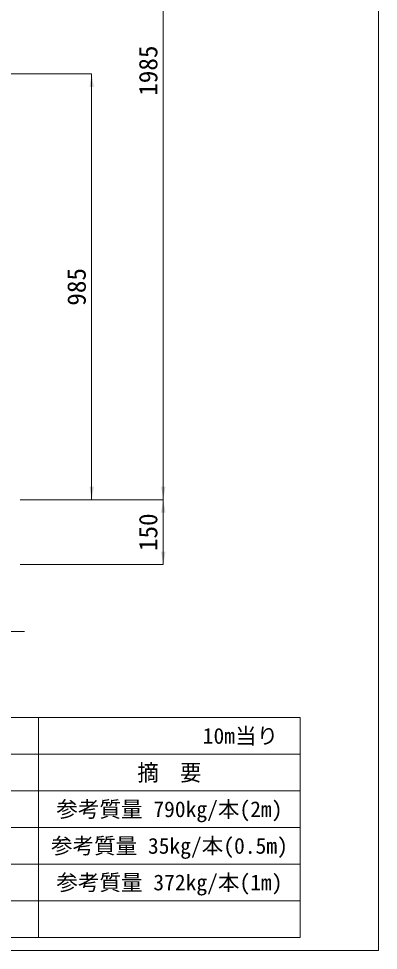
# Model space of a CAD drawing. Units: millimetres at full size. Extents: x 187207 to 255567, y 882048 to 905686.
# Drawn here: x 213666 to 214497, y 882048 to 884203 of the extents above; entities that cross this region are included whole.
import ezdxf
from ezdxf.enums import TextEntityAlignment as Align

# ---------------------------------------------------------------- set-up
doc = ezdxf.new("R2010")
doc.units = ezdxf.units.MM
doc.header["$LTSCALE"] = 20
for name, color, linetype, lineweight in [('Defpoints_3', 8, 'Continuous', 0), ('図枠', 5, 'Continuous', 13), ('寸法・材料表', 7, 'Continuous', 13), ('寸法線', 7, 'Continuous', 13)]:
    doc.layers.add(name, color=color, linetype=linetype, lineweight=lineweight)
doc.styles.add('ＭＳ ゴシック', font='')
doc.styles.add('ＭＳ Ｐゴシック', font='')
doc.styles.get('ＭＳ ゴシック').set_extended_font_data('MS Gothic')
doc.styles.get('ＭＳ Ｐゴシック').set_extended_font_data('MS PGothic')

# ---------------------------------------------------------------- blocks, each defined once
blk = doc.blocks.new('filled_arrow')
at = {"color": 0, "linetype": 'Continuous', "lineweight": -2}
blk.add_solid([(7.5, 1.25), (0, 0), (7.5, -1.25)], dxfattribs=at)

msp = doc.modelspace()

# ---------------------------------------------------------------- linework, layer by layer
at = {"layer": 'Defpoints_3'}
for p, q in [((212377.92, 882587.01), (214316.83, 882587.01)), ((213711.83, 882587.01), (213711.83, 882501.83)), ((214316.83, 882587.01), (214316.83, 882501.83))]:
    msp.add_line(p, q, dxfattribs=at)
at = {"layer": '図枠'}
for p in [(214497.37, 904948.33), (194897.37, 882048.33)]:
    msp.add_line(p, (214497.37, 882048.33), dxfattribs=at)
at = {"layer": '寸法・材料表'}
for p, q in [((212377.92, 882501.83), (214316.83, 882501.83)), ((213711.83, 882501.83), (213711.83, 882078.33)), ((214316.83, 882501.83), (214316.83, 882078.33)), ((212377.92, 882417.13), (214316.83, 882417.13)), ((212377.92, 882332.43), (214316.83, 882332.43)), ((212377.92, 882247.73), (214316.83, 882247.73)), ((212377.92, 882163.03), (214316.83, 882163.03)), ((212377.92, 882078.33), (214316.83, 882078.33))]:
    msp.add_line(p, q, dxfattribs=at)
at = {"layer": '寸法線'}
for p, q in [((214000.22, 883090.37), (214000.22, 885075.37)), ((213499.37, 884075.37), (213834.7, 884075.37)), ((213834.7, 884075.37), (213834.7, 883090.37)), ((213669.19, 883090.37), (214000.22, 883090.37)), ((213669.19, 883090.37), (213834.7, 883090.37)), ((213669.19, 883090.37), (214000.22, 883090.37)), ((214000.22, 882940.37), (214000.22, 883090.37)), ((213669.37, 882940.37), (214000.22, 882940.37)), ((213459.37, 882785.43), (213679.37, 882785.43))]:
    msp.add_line(p, q, dxfattribs=at)

# ---------------------------------------------------------------- block references
at = {"layer": '寸法線', "xscale": 4, "yscale": 4}
for p, rotation in [((213834.7, 884075.37), 270), ((213834.7, 883090.37), 90), ((214000.22, 883090.37), 90), ((214000.22, 883090.37), 270), ((214000.22, 882940.37), 90)]:
    msp.add_blockref('filled_arrow', p, dxfattribs=dict(at, rotation=rotation))

# ---------------------------------------------------------------- texts
at = {"layer": '寸法・材料表', "style": 'ＭＳ ゴシック'}
msp.add_text('10m当り\u3000', height=36.55, dxfattribs=at).set_placement((214315.66, 882544.42), align=Align.MIDDLE_RIGHT)
at = {"layer": '寸法・材料表', "style": 'ＭＳ Ｐゴシック', "width": 0.95}
msp.add_text('摘\u3000要', height=38.1, dxfattribs=at).set_placement((214014.33, 882459.48), align=Align.MIDDLE_CENTER)
at = {"layer": '寸法・材料表', "style": 'ＭＳ ゴシック'}
for s, p in [('参考質量 790kg/本(2m)', (214014.33, 882374.78)), ('参考質量 35kg/本(0.5m)', (214014.33, 882290.08)), ('参考質量 372kg/本(1m)', (214014.33, 882205.38))]:
    msp.add_text(s, height=36.55, dxfattribs=at).set_placement(p, align=Align.MIDDLE_CENTER)
at = {"layer": '寸法線', "style": 'ＭＳ ゴシック'}
for s, p in [('1985', (213965.22, 884082.87)), ('985', (213799.7, 883582.87)), ('150', (213965.22, 883015.37))]:
    msp.add_text(s, height=42.72, rotation=90, dxfattribs=at).set_placement(p, align=Align.MIDDLE_CENTER)

doc.saveas('drawing.dxf')
